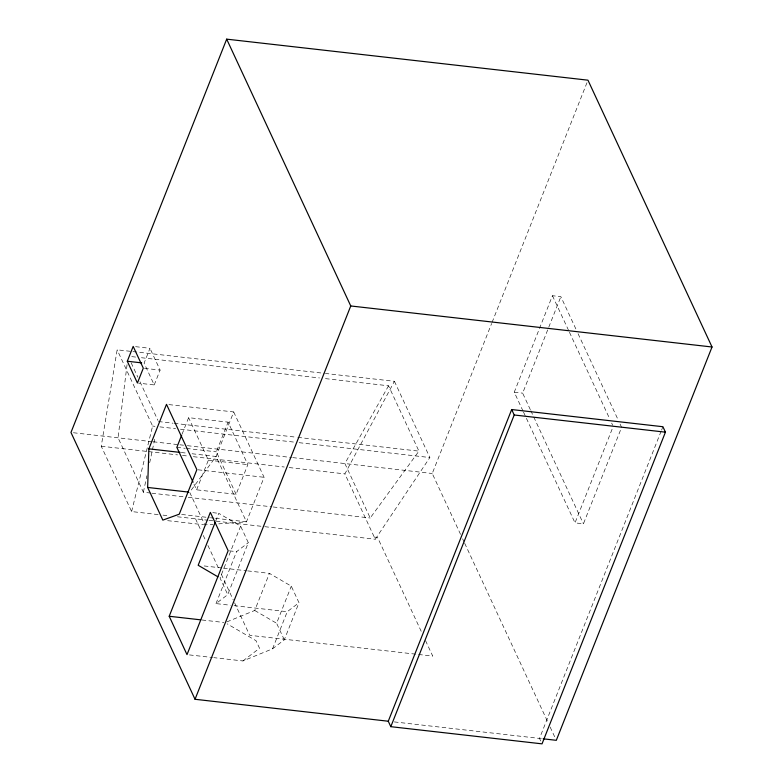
<?xml version="1.0" encoding="UTF-8"?>
<svg xmlns="http://www.w3.org/2000/svg" width="783" height="783" viewBox="0 0 783 783"><rect width="100%" height="100%" fill="white"/><g stroke="black" fill="none" stroke-linecap="round" stroke-linejoin="round"><path stroke-width="0.59" stroke-dasharray="3.92 2.94" d="M127.061 364.604L118.047 437.775L143.367 492.223L150.649 493.055M158.156 514.578L131.622 511.563L101.242 446.222L117.156 349.815L131.691 351.459M143.367 492.223L146.891 475.741M149.661 462.782L152.186 450.998M152.431 449.824L154.956 438.04M131.622 511.563L152.607 426.04L117.156 349.815M135.576 346.673L149.974 348.308L144.101 363.146L154.222 384.933L138.62 383.161M154.222 384.933L160.104 370.085L149.974 348.308M182.087 434.154L188.615 417.662L228.098 422.145L247.849 464.622L236.094 494.308L196.611 489.825L193.567 483.287M196.611 489.825L208.366 460.14L188.615 417.662M236.094 494.308L216.353 451.83L228.098 422.145M168.893 404.596L233.706 411.956L216.079 456.479L189.652 492.213L204.843 524.884L212.937 524.297M215.619 521.233L218.751 513.325L240.616 526.127L248.309 542.678L227.745 594.62L216 603.605L230.408 605.239M240.616 526.127L220.043 578.069L227.745 594.62M233.706 411.956L264.086 477.297L246.459 521.821L218.721 523.866M216 603.605L236.574 551.653L248.309 542.678M226.835 621.898L254.739 610.466L269.43 573.362L291.296 586.164L298.989 602.714L284.298 639.819L272.562 648.804L242.916 660.95L213.749 657.651M284.298 639.819L276.605 623.268L291.296 586.164M272.562 648.804L287.253 611.699L298.989 602.714M460.561 534.388L432.245 473.5L491.655 323.448M492.106 322.312L587.064 82.46M523.005 411.016L514.255 392.185L552.446 295.72L560.853 296.669L576.024 329.291M530.345 409.675L522.653 393.144L560.853 296.669M620.077 424.053L621.614 427.352L583.423 523.827L575.016 522.878L613.216 426.402M661.116 431.257L539.507 738.408L541.024 741.667M661.566 430.121L662.907 426.725M394.417 381.301L429.867 457.536L375.272 539.233L344.892 473.891L394.417 381.301L325.405 373.462M388.544 385.794L344.892 463.536L370.212 517.994L418.934 451.135L388.544 385.794L324.338 378.502M242.916 660.95L259.525 648.246L256.021 640.709L227.158 623.816M514.255 392.185L522.653 393.144M132.904 351.596L324.191 373.325M131.73 356.627L136.575 357.175M141.42 357.723L319.493 377.954M144.503 368.313L160.104 370.085M158.479 421.557L173.014 423.202M174.227 423.339L296.581 437.237M297.794 437.374L418.934 451.135M152.607 426.04L155.024 426.324M159.869 426.872L175.607 428.653M180.452 429.211L294.261 442.131M299.106 442.689L429.867 457.536M73.396 432.745L152.196 441.69M153.223 441.769L178.867 444.715M179.914 444.803L183.555 445.214M187.352 445.684L291.609 457.526M292.734 457.615L432.245 473.5M176.86 447.347L185.238 448.297M186.432 448.434L216.353 451.83M181.274 452.525L187.274 453.21M192.07 453.758L216.079 456.479L246.459 521.821L215.256 518.277M101.242 446.222L147.302 451.448M148.516 451.585L177.604 454.894M182.459 455.442L188.517 456.127M193.362 456.685L284.278 467.011M289.123 467.559L344.892 473.891M208.366 460.14L247.849 464.622M198.079 469.8L264.086 477.297M151.863 493.192L183.398 496.774M188.253 497.322L271.955 506.836M273.169 506.973L370.212 517.994M212.741 512.64L218.751 513.325M181.646 514.46L209.257 517.602M210.451 517.729L214.053 518.14M374.274 537.099L377.572 537.471L421.9 632.811M162.981 515.126L169.011 515.811M177.447 516.77L207.681 520.196M208.904 520.333L214.973 521.028M216.186 521.165L263.548 526.548M264.762 526.685L375.272 539.233M167.64 520.666L203.649 524.747M229.37 550.84L236.574 551.653M204.177 565.952L222.245 568.008M223.449 568.145L246.439 570.748M247.643 570.885L269.43 573.362M234.019 605.65L287.253 611.699M202.014 619.989L223.879 622.475M189.437 654.911L212.536 657.514M394.319 721.916L541.905 738.682M254.739 610.466L276.605 623.268M578.069 333.695L618.032 419.639M552.446 295.72L568.928 331.15M569.447 332.266L609.614 418.651M611.67 423.074L612.697 425.296M530.854 410.772L583.423 523.827M523.524 412.122L575.016 522.878M462.616 538.821L464.162 542.139M464.671 543.245L548.071 722.601M550.126 727.025L555.274 738.095M425.512 640.572L432.725 656.095L249.708 635.307L233.716 600.913M131.182 362.852L137.877 377.249M139.942 381.683L157.96 420.442M195.544 518.816L201.211 531.021M203.277 535.464L205.342 539.898M207.926 545.448L219.269 569.848M221.335 574.291L233.197 599.807"/><path stroke-width="1.17" d="M147.644 487.447L148.868 448.845L166.495 404.322L196.876 469.663L179.248 514.186L162.835 520.118L147.644 487.447L188.449 492.076M543.108 738.809L556.312 740.317L712.031 346.996L587.964 80.179L226.688 39.15L70.969 432.461L195.036 699.278L388.27 721.231L390.805 726.673L542.032 743.85L665.442 432.167L662.907 426.725L511.681 409.548L388.27 721.231M127.296 361.237L133.169 346.399L143.299 368.176L137.426 383.024L127.296 361.237L141.694 362.881M181.646 435.25L176.86 447.347L193.068 482.201M169.206 616.26L210.343 512.366L228.166 550.703L187.01 654.637L169.206 616.26L200.8 619.852M215.168 522.359L198.177 565.267L217.968 576.846M195.036 699.278L350.755 305.967L226.688 39.15M390.805 726.673L514.206 414.99L511.681 409.548M350.755 305.967L712.031 346.996M514.206 414.99L665.442 432.167M148.868 448.845L180.07 452.388"/></g></svg>
